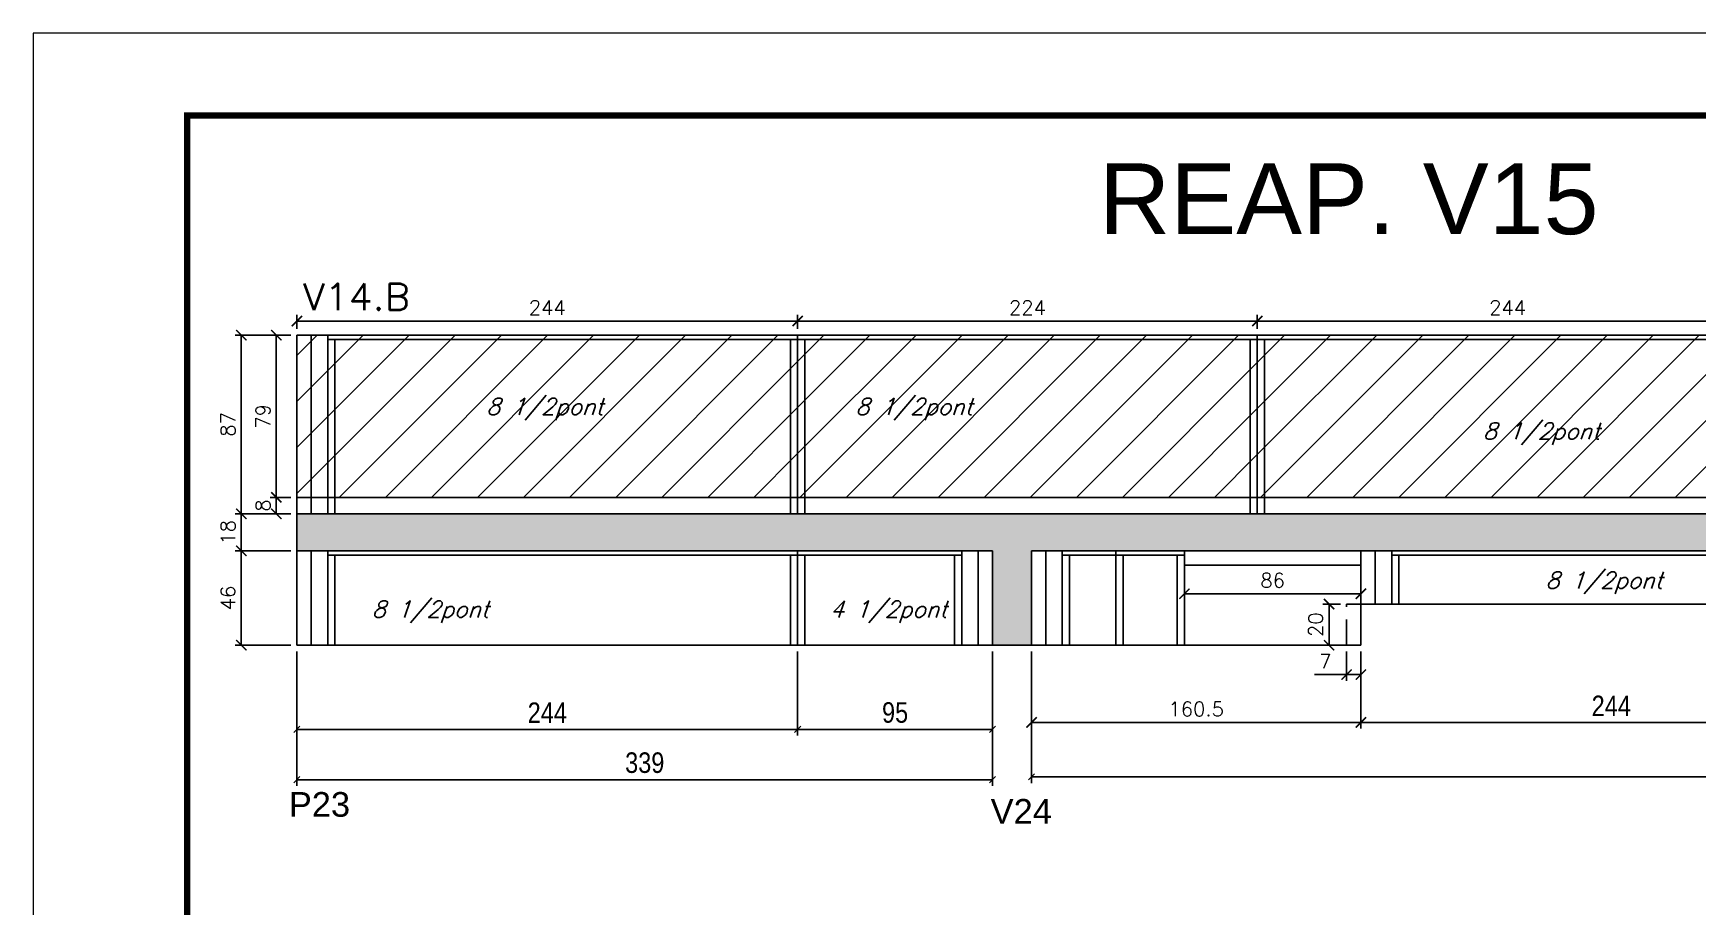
# Model space of a CAD drawing. Extents: x -10448 to -1189, y -11772 to 17235.
# Drawn here: x -10448 to -9637, y 9527 to 9953 of the extents above; entities that cross this region are included whole.
import ezdxf

# ---------------------------------------------------------------- set-up
doc = ezdxf.new("R2010")
doc.units = 0
doc.linetypes.add('DASHED', pattern=[0.75, 0.5, -0.25])
doc.linetypes.add('HIDDEN', pattern=[0.375, 0.25, -0.125])
for name, color, linetype in [('5', 5, 'Continuous'), ('COTA', 241, 'Continuous'), ('Painéis', 200, 'Continuous'), ('PONTALETE', 7, 'Continuous'), ('Reaproveitamento', 251, 'Continuous'), ('SARR_2.2x7', 40, 'Continuous'), ('SARR_3.5x7', 81, 'Continuous'), ('texto', 7, 'Continuous')]:
    doc.layers.add(name, color=color, linetype=linetype)
for name, color, linetype, lineweight in [('Folhas', 255, 'Continuous', 9), ('SARRAFO DE PRESSAO', 251, 'DASHED', 9), ('Texto Seção', 7, 'Continuous', 15)]:
    doc.layers.add(name, color=color, linetype=linetype, lineweight=lineweight)
doc.styles.add('COTA TECNICA', font='techl___.ttf', dxfattribs={"height": 10})
doc.styles.add('REGUA-120', font='ROMANS.shx', dxfattribs={"height": 15})
doc.styles.add('Romans', font='romans.shx')
doc.styles.get("Standard").update_dxf_attribs({"font": 'arial.ttf'})
doc.dimstyles.new('Cota Paínel', dxfattribs={"dimtxt": 7, "dimasz": 5, "dimexe": 3, "dimexo": 3, "dimgap": 3, "dimtad": 1, "dimdec": 1, "dimzin": 12, "dimdsep": 46, "dimtxsty": 'Romans', "dimblk": 'ARCHTICK', "dimcen": 0, "dimclrd": 4, "dimclre": 4, "dimclrt": 1, "dimadec": 1, "dimazin": 3, "dimtfac": 1, "dimtdec": 1, "dimtmove": 0, "dimatfit": 3, "dimldrblk": 'OBLIQUE', "dimfxl": 1, "dimtolj": 1, "dimtzin": 12, "dimarcsym": 0})
doc.dimstyles.new('PAINEL', dxfattribs={"dimtxt": 10, "dimasz": 3, "dimexe": 3, "dimexo": 3, "dimgap": 3, "dimtad": 1, "dimdec": 1, "dimzin": 12, "dimdsep": 46, "dimtxsty": 'COTA TECNICA', "dimblk1": 'OBLIQUE', "dimblk2": 'OBLIQUE', "dimsah": 1, "dimcen": 0.9, "dimclrd": 4, "dimclre": 4, "dimclrt": 240, "dimadec": 1, "dimazin": 3, "dimtfac": 1, "dimtdec": 1, "dimtmove": 0, "dimatfit": 3, "dimfxl": 1, "dimtolj": 1, "dimtzin": 12, "dimarcsym": 0})

# ---------------------------------------------------------------- blocks, each defined once
blk = doc.blocks.new('9999999999')
at = {"layer": 'Folhas'}
blk.add_lwpolyline([(98138.98, 34190.21), (99623.98, 34190.21), (99623.98, 35240.21), (98138.98, 35240.21)], close=True, dxfattribs=at)
at = {"layer": 'Folhas', "color": 30, "const_width": 3}
blk.add_lwpolyline([(98213.98, 34230.21), (99583.98, 34230.21), (99583.98, 35200.21), (98213.98, 35200.21)], close=True, dxfattribs=at)
blk = doc.blocks.new('_Oblique')
at = {"color": 0, "linetype": 'ByBlock', "lineweight": -2}
blk.add_line((-0.5, -0.5), (0.5, 0.5), dxfattribs=at)
blk = doc.blocks.new('*D603')
at = {"layer": 'COTA', "color": 4, "linetype": 'ByBlock', "lineweight": -2, "transparency": 16777216}
for p, q in [((-10319.81, 9651.8), (-10319.81, 9610.84)), ((-10075.81, 9651.8), (-10075.81, 9610.84)), ((-10319.81, 9613.84), (-10075.81, 9613.84))]:
    blk.add_line(p, q, dxfattribs=at)
at = {"layer": 'Defpoints', "color": 0, "linetype": 'ByBlock', "transparency": 16777216}
for p in [(-10319.81, 9654.8), (-10075.81, 9654.8), (-10075.81, 9613.84)]:
    blk.add_point(p, dxfattribs=at)
at = {"layer": 'COTA', "color": 4, "linetype": 'ByBlock', "lineweight": -2, "transparency": 16777216, "xscale": 3, "yscale": 3, "zscale": 3, "rotation": 180}
blk.add_blockref('_Oblique', (-10319.81, 9613.84), dxfattribs=at)
at = {"layer": 'COTA', "color": 4, "linetype": 'ByBlock', "lineweight": -2, "transparency": 16777216, "xscale": 3, "yscale": 3, "zscale": 3}
blk.add_blockref('_Oblique', (-10075.81, 9613.84), dxfattribs=at)
at = {"layer": 'COTA', "color": 240, "linetype": 'ByBlock', "transparency": 16777216, "insert": (-10197.81, 9621.92), "char_height": 10, "attachment_point": 5, "style": 'COTA TECNICA'}
blk.add_mtext('\\A1;244', dxfattribs=at)
blk = doc.blocks.new('*D604')
at = {"layer": 'COTA', "color": 4, "linetype": 'ByBlock', "lineweight": -2, "transparency": 16777216}
for p, q in [((-10075.81, 9651.8), (-10075.81, 9610.84)), ((-9980.81, 9651.8), (-9980.81, 9610.84)), ((-10075.81, 9613.84), (-9980.81, 9613.84))]:
    blk.add_line(p, q, dxfattribs=at)
at = {"layer": 'Defpoints', "color": 0, "linetype": 'ByBlock', "transparency": 16777216}
for p in [(-10075.81, 9654.8), (-9980.81, 9654.8), (-9980.81, 9613.84)]:
    blk.add_point(p, dxfattribs=at)
at = {"layer": 'COTA', "color": 4, "linetype": 'ByBlock', "lineweight": -2, "transparency": 16777216, "xscale": 3, "yscale": 3, "zscale": 3, "rotation": 180}
blk.add_blockref('_Oblique', (-10075.81, 9613.84), dxfattribs=at)
at = {"layer": 'COTA', "color": 4, "linetype": 'ByBlock', "lineweight": -2, "transparency": 16777216, "xscale": 3, "yscale": 3, "zscale": 3}
blk.add_blockref('_Oblique', (-9980.81, 9613.84), dxfattribs=at)
at = {"layer": 'COTA', "color": 240, "linetype": 'ByBlock', "transparency": 16777216, "insert": (-10028.31, 9621.98), "char_height": 10, "attachment_point": 5, "style": 'COTA TECNICA'}
blk.add_mtext('\\A1;95', dxfattribs=at)
blk = doc.blocks.new('*D605')
at = {"layer": 'COTA', "color": 4, "linetype": 'ByBlock', "lineweight": -2, "transparency": 16777216}
for p, q in [((-10319.81, 9651.8), (-10319.81, 9586.3)), ((-9980.81, 9651.8), (-9980.81, 9586.3)), ((-10319.81, 9589.3), (-9980.81, 9589.3))]:
    blk.add_line(p, q, dxfattribs=at)
at = {"layer": 'Defpoints', "color": 0, "linetype": 'ByBlock', "transparency": 16777216}
for p in [(-10319.81, 9654.8), (-9980.81, 9654.8), (-9980.81, 9589.3)]:
    blk.add_point(p, dxfattribs=at)
at = {"layer": 'COTA', "color": 4, "linetype": 'ByBlock', "lineweight": -2, "transparency": 16777216, "xscale": 3, "yscale": 3, "zscale": 3, "rotation": 180}
blk.add_blockref('_Oblique', (-10319.81, 9589.3), dxfattribs=at)
at = {"layer": 'COTA', "color": 4, "linetype": 'ByBlock', "lineweight": -2, "transparency": 16777216, "xscale": 3, "yscale": 3, "zscale": 3}
blk.add_blockref('_Oblique', (-9980.81, 9589.3), dxfattribs=at)
at = {"layer": 'COTA', "color": 240, "linetype": 'ByBlock', "transparency": 16777216, "insert": (-10150.31, 9597.55), "char_height": 10, "attachment_point": 5, "style": 'COTA TECNICA'}
blk.add_mtext('\\A1;339', dxfattribs=at)
blk = doc.blocks.new('_ArchTick')
at = {"color": 0, "linetype": 'ByBlock', "const_width": 0.15}
blk.add_lwpolyline([(-0.5, -0.5), (0.5, 0.5)], dxfattribs=at)
blk = doc.blocks.new('*D606')
at = {"layer": 'COTA', "color": 4, "lineweight": -2, "transparency": 16777216}
for p, q in [((-10319.81, 9808.8), (-10319.81, 9815.68)), ((-10075.81, 9808.8), (-10075.81, 9815.68)), ((-10319.81, 9812.68), (-10075.81, 9812.68))]:
    blk.add_line(p, q, dxfattribs=at)
at = {"layer": 'Defpoints', "color": 0, "transparency": 16777216}
for p in [(-10075.81, 9812.68), (-10319.81, 9805.8), (-10075.81, 9805.8)]:
    blk.add_point(p, dxfattribs=at)
at = {"layer": 'COTA', "color": 4, "lineweight": -2, "transparency": 16777216, "xscale": 5, "yscale": 5, "zscale": 5, "rotation": 180}
blk.add_blockref('_ArchTick', (-10319.81, 9812.68), dxfattribs=at)
at = {"layer": 'COTA', "color": 4, "lineweight": -2, "transparency": 16777216, "xscale": 5, "yscale": 5, "zscale": 5}
blk.add_blockref('_ArchTick', (-10075.81, 9812.68), dxfattribs=at)
at = {"layer": 'COTA', "color": 1, "transparency": 16777216, "insert": (-10197.81, 9819.18), "char_height": 7, "attachment_point": 5, "style": 'Romans'}
blk.add_mtext('\\A1;244', dxfattribs=at)
blk = doc.blocks.new('*D607')
at = {"layer": 'COTA', "color": 4, "lineweight": -2, "transparency": 16777216}
for p, q in [((-10075.81, 9808.8), (-10075.81, 9815.68)), ((-9851.81, 9808.8), (-9851.81, 9815.68)), ((-10075.81, 9812.68), (-9851.81, 9812.68))]:
    blk.add_line(p, q, dxfattribs=at)
at = {"layer": 'Defpoints', "color": 0, "transparency": 16777216}
for p in [(-9851.81, 9812.68), (-10075.81, 9805.8), (-9851.81, 9805.8)]:
    blk.add_point(p, dxfattribs=at)
at = {"layer": 'COTA', "color": 4, "lineweight": -2, "transparency": 16777216, "xscale": 5, "yscale": 5, "zscale": 5, "rotation": 180}
blk.add_blockref('_ArchTick', (-10075.81, 9812.68), dxfattribs=at)
at = {"layer": 'COTA', "color": 4, "lineweight": -2, "transparency": 16777216, "xscale": 5, "yscale": 5, "zscale": 5}
blk.add_blockref('_ArchTick', (-9851.81, 9812.68), dxfattribs=at)
at = {"layer": 'COTA', "color": 1, "transparency": 16777216, "insert": (-9963.81, 9819.18), "char_height": 7, "attachment_point": 5, "style": 'Romans'}
blk.add_mtext('\\A1;224', dxfattribs=at)
blk = doc.blocks.new('*D612')
at = {"layer": 'COTA', "color": 4, "linetype": 'ByBlock', "lineweight": -2, "transparency": 16777216}
for p, q in [((-9557.31, 9671.8), (-9557.31, 9614.2)), ((-9801.31, 9651.8), (-9801.31, 9614.2)), ((-9801.31, 9617.2), (-9557.31, 9617.2))]:
    blk.add_line(p, q, dxfattribs=at)
at = {"layer": 'Defpoints', "color": 0, "linetype": 'ByBlock', "transparency": 16777216}
for p in [(-9557.31, 9674.8), (-9801.31, 9654.8), (-9557.31, 9617.2)]:
    blk.add_point(p, dxfattribs=at)
at = {"layer": 'COTA', "color": 4, "linetype": 'ByBlock', "lineweight": -2, "transparency": 16777216, "xscale": 3, "yscale": 3, "zscale": 3, "rotation": 180}
blk.add_blockref('_Oblique', (-9801.31, 9617.2), dxfattribs=at)
at = {"layer": 'COTA', "color": 4, "linetype": 'ByBlock', "lineweight": -2, "transparency": 16777216, "xscale": 3, "yscale": 3, "zscale": 3}
blk.add_blockref('_Oblique', (-9557.31, 9617.2), dxfattribs=at)
at = {"layer": 'COTA', "color": 240, "linetype": 'ByBlock', "transparency": 16777216, "insert": (-9679.31, 9625.27), "char_height": 10, "attachment_point": 5, "style": 'COTA TECNICA'}
blk.add_mtext('\\A1;244', dxfattribs=at)
blk = doc.blocks.new('*D608')
at = {"layer": 'COTA', "color": 4, "linetype": 'ByBlock', "lineweight": -2, "transparency": 16777216}
for p, q in [((-9069.31, 9671.8), (-9069.31, 9587.7)), ((-9961.81, 9651.8), (-9961.81, 9587.7)), ((-9961.81, 9590.7), (-9069.31, 9590.7))]:
    blk.add_line(p, q, dxfattribs=at)
at = {"layer": 'Defpoints', "color": 0, "linetype": 'ByBlock', "transparency": 16777216}
for p in [(-9069.31, 9674.8), (-9961.81, 9654.8), (-9069.31, 9590.7)]:
    blk.add_point(p, dxfattribs=at)
at = {"layer": 'COTA', "color": 4, "linetype": 'ByBlock', "lineweight": -2, "transparency": 16777216, "xscale": 3, "yscale": 3, "zscale": 3, "rotation": 180}
blk.add_blockref('_Oblique', (-9961.81, 9590.7), dxfattribs=at)
at = {"layer": 'COTA', "color": 4, "linetype": 'ByBlock', "lineweight": -2, "transparency": 16777216, "xscale": 3, "yscale": 3, "zscale": 3}
blk.add_blockref('_Oblique', (-9069.31, 9590.7), dxfattribs=at)
at = {"layer": 'COTA', "color": 240, "linetype": 'ByBlock', "transparency": 16777216, "insert": (-9515.56, 9598.84), "char_height": 10, "attachment_point": 5, "style": 'COTA TECNICA'}
blk.add_mtext('\\A1;892.5', dxfattribs=at)
blk = doc.blocks.new('*D624')
at = {"layer": 'COTA', "color": 4, "lineweight": -2, "transparency": 16777216}
for p, q in [((-9961.81, 9651.8), (-9961.81, 9614.2)), ((-9801.31, 9651.8), (-9801.31, 9614.2)), ((-9961.81, 9617.2), (-9801.31, 9617.2))]:
    blk.add_line(p, q, dxfattribs=at)
at = {"layer": 'Defpoints', "color": 0, "transparency": 16777216}
for p in [(-9961.81, 9654.8), (-9801.31, 9654.8), (-9801.31, 9617.2)]:
    blk.add_point(p, dxfattribs=at)
at = {"layer": 'COTA', "color": 4, "lineweight": -2, "transparency": 16777216, "xscale": 5, "yscale": 5, "zscale": 5, "rotation": 180}
blk.add_blockref('_ArchTick', (-9961.81, 9617.2), dxfattribs=at)
at = {"layer": 'COTA', "color": 4, "lineweight": -2, "transparency": 16777216, "xscale": 5, "yscale": 5, "zscale": 5}
blk.add_blockref('_ArchTick', (-9801.31, 9617.2), dxfattribs=at)
at = {"layer": 'COTA', "color": 1, "transparency": 16777216, "insert": (-9881.56, 9623.7), "char_height": 7, "attachment_point": 5, "style": 'Romans'}
blk.add_mtext('\\A1;160.5', dxfattribs=at)
blk = doc.blocks.new('*D661')
at = {"layer": 'COTA', "color": 4, "lineweight": -2, "transparency": 16777216}
for p, q in [((-10322.81, 9805.8), (-10349.9, 9805.8)), ((-10346.9, 9718.8), (-10346.9, 9805.8)), ((-10322.81, 9718.8), (-10349.9, 9718.8))]:
    blk.add_line(p, q, dxfattribs=at)
at = {"layer": 'Defpoints', "color": 0, "transparency": 16777216}
for p in [(-10346.9, 9805.8), (-10319.81, 9805.8), (-10319.81, 9718.8)]:
    blk.add_point(p, dxfattribs=at)
at = {"layer": 'COTA', "color": 4, "lineweight": -2, "transparency": 16777216, "xscale": 5, "yscale": 5, "zscale": 5}
for p, rotation in [((-10346.9, 9805.8), 90), ((-10346.9, 9718.8), 270)]:
    blk.add_blockref('_ArchTick', p, dxfattribs=dict(at, rotation=rotation))
at = {"layer": 'COTA', "color": 1, "transparency": 16777216, "insert": (-10353.4, 9762.3), "char_height": 7, "attachment_point": 5, "rotation": 90, "style": 'Romans'}
blk.add_mtext('\\A1;87', dxfattribs=at)
blk = doc.blocks.new('*D662')
at = {"layer": 'COTA', "color": 4, "lineweight": -2, "transparency": 16777216}
for p, q in [((-10322.81, 9718.8), (-10349.9, 9718.8)), ((-10346.9, 9700.8), (-10346.9, 9718.8)), ((-10322.81, 9700.8), (-10349.9, 9700.8))]:
    blk.add_line(p, q, dxfattribs=at)
at = {"layer": 'Defpoints', "color": 0, "transparency": 16777216}
for p in [(-10346.9, 9718.8), (-10319.81, 9718.8), (-10319.81, 9700.8)]:
    blk.add_point(p, dxfattribs=at)
at = {"layer": 'COTA', "color": 4, "lineweight": -2, "transparency": 16777216, "xscale": 5, "yscale": 5, "zscale": 5}
for p, rotation in [((-10346.9, 9718.8), 90), ((-10346.9, 9700.8), 270)]:
    blk.add_blockref('_ArchTick', p, dxfattribs=dict(at, rotation=rotation))
at = {"layer": 'COTA', "color": 1, "transparency": 16777216, "insert": (-10353.4, 9709.8), "char_height": 7, "attachment_point": 5, "rotation": 90, "style": 'Romans'}
blk.add_mtext('\\A1;18', dxfattribs=at)
blk = doc.blocks.new('*D663')
at = {"layer": 'COTA', "color": 4, "lineweight": -2, "transparency": 16777216}
for p, q in [((-10322.81, 9700.8), (-10349.9, 9700.8)), ((-10346.9, 9700.8), (-10346.9, 9654.8)), ((-10322.81, 9654.8), (-10349.9, 9654.8))]:
    blk.add_line(p, q, dxfattribs=at)
at = {"layer": 'Defpoints', "color": 0, "transparency": 16777216}
for p in [(-10319.81, 9700.8), (-10346.9, 9654.8), (-10319.81, 9654.8)]:
    blk.add_point(p, dxfattribs=at)
at = {"layer": 'COTA', "color": 4, "lineweight": -2, "transparency": 16777216, "xscale": 5, "yscale": 5, "zscale": 5}
for p, rotation in [((-10346.9, 9700.8), 90), ((-10346.9, 9654.8), 270)]:
    blk.add_blockref('_ArchTick', p, dxfattribs=dict(at, rotation=rotation))
at = {"layer": 'COTA', "color": 1, "transparency": 16777216, "insert": (-10353.4, 9677.8), "char_height": 7, "attachment_point": 5, "rotation": 90, "style": 'Romans'}
blk.add_mtext('\\A1;46', dxfattribs=at)
blk = doc.blocks.new('*D664')
at = {"layer": 'COTA', "color": 4, "lineweight": -2, "transparency": 16777216}
for p, q in [((-9808.31, 9651.8), (-9808.31, 9637.52)), ((-9801.31, 9651.8), (-9801.31, 9637.52)), ((-9808.31, 9640.52), (-9823.98, 9640.52)), ((-9801.31, 9640.52), (-9808.31, 9640.52))]:
    blk.add_line(p, q, dxfattribs=at)
at = {"layer": 'Defpoints', "color": 0, "transparency": 16777216}
for p in [(-9808.31, 9654.8), (-9801.31, 9654.8), (-9808.31, 9640.52)]:
    blk.add_point(p, dxfattribs=at)
at = {"layer": 'COTA', "color": 4, "lineweight": -2, "transparency": 16777216, "xscale": 5, "yscale": 5, "zscale": 5, "rotation": 180}
blk.add_blockref('_ArchTick', (-9808.31, 9640.52), dxfattribs=at)
at = {"layer": 'COTA', "color": 4, "lineweight": -2, "transparency": 16777216, "xscale": 5, "yscale": 5, "zscale": 5}
blk.add_blockref('_ArchTick', (-9801.31, 9640.52), dxfattribs=at)
at = {"layer": 'COTA', "color": 1, "transparency": 16777216, "insert": (-9818.64, 9647.02), "char_height": 7, "attachment_point": 5, "style": 'Romans'}
blk.add_mtext('\\A1;7', dxfattribs=at)
blk = doc.blocks.new('*D665')
at = {"layer": 'COTA', "color": 4, "lineweight": -2, "transparency": 16777216}
for p, q in [((-9851.81, 9808.8), (-9851.81, 9815.68)), ((-9607.81, 9808.8), (-9607.81, 9815.68)), ((-9851.81, 9812.68), (-9607.81, 9812.68))]:
    blk.add_line(p, q, dxfattribs=at)
at = {"layer": 'Defpoints', "color": 0, "transparency": 16777216}
for p in [(-9607.81, 9812.68), (-9851.81, 9805.8), (-9607.81, 9805.8)]:
    blk.add_point(p, dxfattribs=at)
at = {"layer": 'COTA', "color": 4, "lineweight": -2, "transparency": 16777216, "xscale": 5, "yscale": 5, "zscale": 5, "rotation": 180}
blk.add_blockref('_ArchTick', (-9851.81, 9812.68), dxfattribs=at)
at = {"layer": 'COTA', "color": 4, "lineweight": -2, "transparency": 16777216, "xscale": 5, "yscale": 5, "zscale": 5}
blk.add_blockref('_ArchTick', (-9607.81, 9812.68), dxfattribs=at)
at = {"layer": 'COTA', "color": 1, "transparency": 16777216, "insert": (-9729.81, 9819.18), "char_height": 7, "attachment_point": 5, "style": 'Romans'}
blk.add_mtext('\\A1;244', dxfattribs=at)
blk = doc.blocks.new('*D669')
at = {"layer": 'COTA', "color": 4, "lineweight": -2, "transparency": 16777216}
for p, q in [((-9811.31, 9674.8), (-9819.81, 9674.8)), ((-9816.81, 9674.8), (-9816.81, 9654.8)), ((-9811.31, 9654.8), (-9819.81, 9654.8))]:
    blk.add_line(p, q, dxfattribs=at)
at = {"layer": 'Defpoints', "color": 0, "transparency": 16777216}
for p in [(-9808.31, 9674.8), (-9816.81, 9654.8), (-9808.31, 9654.8)]:
    blk.add_point(p, dxfattribs=at)
at = {"layer": 'COTA', "color": 4, "lineweight": -2, "transparency": 16777216, "xscale": 5, "yscale": 5, "zscale": 5}
for p, rotation in [((-9816.81, 9674.8), 90), ((-9816.81, 9654.8), 270)]:
    blk.add_blockref('_ArchTick', p, dxfattribs=dict(at, rotation=rotation))
at = {"layer": 'COTA', "color": 1, "transparency": 16777216, "insert": (-9823.31, 9664.8), "char_height": 7, "attachment_point": 5, "rotation": 90, "style": 'Romans'}
blk.add_mtext('\\A1;20', dxfattribs=at)
blk = doc.blocks.new('*D1204')
at = {"layer": 'COTA', "color": 4, "lineweight": -2, "transparency": 16777216}
for p, q in [((-10322.81, 9805.8), (-10332.85, 9805.8)), ((-10329.85, 9805.8), (-10329.85, 9726.8)), ((-10322.81, 9726.8), (-10332.85, 9726.8))]:
    blk.add_line(p, q, dxfattribs=at)
at = {"layer": 'Defpoints', "color": 0, "transparency": 16777216}
for p in [(-10319.81, 9805.8), (-10329.85, 9726.8), (-10319.81, 9726.8)]:
    blk.add_point(p, dxfattribs=at)
at = {"layer": 'COTA', "color": 4, "lineweight": -2, "transparency": 16777216, "xscale": 5, "yscale": 5, "zscale": 5}
for p, rotation in [((-10329.85, 9805.8), 90), ((-10329.85, 9726.8), 270)]:
    blk.add_blockref('_ArchTick', p, dxfattribs=dict(at, rotation=rotation))
at = {"layer": 'COTA', "color": 1, "transparency": 16777216, "insert": (-10336.35, 9766.3), "char_height": 7, "attachment_point": 5, "rotation": 90, "style": 'Romans'}
blk.add_mtext('\\A1;79', dxfattribs=at)
blk = doc.blocks.new('*D1205')
at = {"layer": 'COTA', "color": 4, "lineweight": -2, "transparency": 16777216}
for p, q in [((-10322.81, 9726.8), (-10332.85, 9726.8)), ((-10329.85, 9726.8), (-10329.85, 9718.8)), ((-10322.81, 9718.8), (-10332.85, 9718.8))]:
    blk.add_line(p, q, dxfattribs=at)
at = {"layer": 'Defpoints', "color": 0, "transparency": 16777216}
for p in [(-10319.81, 9726.8), (-10329.85, 9718.8), (-10319.81, 9718.8)]:
    blk.add_point(p, dxfattribs=at)
at = {"layer": 'COTA', "color": 4, "lineweight": -2, "transparency": 16777216, "xscale": 5, "yscale": 5, "zscale": 5}
for p, rotation in [((-10329.85, 9726.8), 90), ((-10329.85, 9718.8), 270)]:
    blk.add_blockref('_ArchTick', p, dxfattribs=dict(at, rotation=rotation))
at = {"layer": 'COTA', "color": 1, "transparency": 16777216, "insert": (-10336.35, 9722.8), "char_height": 7, "attachment_point": 5, "rotation": 90, "style": 'Romans'}
blk.add_mtext('\\A1;8', dxfattribs=at)
blk = doc.blocks.new('*D1246')
at = {"layer": 'COTA', "color": 4, "lineweight": -2, "transparency": 16777216}
for p, q in [((-9887.31, 9690.8), (-9887.31, 9676.86)), ((-9801.31, 9690.8), (-9801.31, 9676.86)), ((-9887.31, 9679.86), (-9801.31, 9679.86))]:
    blk.add_line(p, q, dxfattribs=at)
at = {"layer": 'Defpoints', "color": 0, "transparency": 16777216}
for p in [(-9887.31, 9693.8), (-9801.31, 9693.8), (-9801.31, 9679.86)]:
    blk.add_point(p, dxfattribs=at)
at = {"layer": 'COTA', "color": 4, "lineweight": -2, "transparency": 16777216, "xscale": 5, "yscale": 5, "zscale": 5, "rotation": 180}
blk.add_blockref('_ArchTick', (-9887.31, 9679.86), dxfattribs=at)
at = {"layer": 'COTA', "color": 4, "lineweight": -2, "transparency": 16777216, "xscale": 5, "yscale": 5, "zscale": 5}
blk.add_blockref('_ArchTick', (-9801.31, 9679.86), dxfattribs=at)
at = {"layer": 'COTA', "color": 1, "transparency": 16777216, "insert": (-9844.31, 9686.36), "char_height": 7, "attachment_point": 5, "style": 'Romans'}
blk.add_mtext('\\A1;86', dxfattribs=at)

msp = doc.modelspace()

# ---------------------------------------------------------------- hatches: boundary and pattern name
at = {"layer": 'COTA', "linetype": 'ByBlock'}
h = msp.add_hatch(dxfattribs=at)
h.set_pattern_fill('AR-CONC', color=256, scale=0.03)
h.paths.add_polyline_path([(-10319.81, 9718.8), (-10319.81, 9700.8), (-9980.81, 9700.8), (-9980.81, 9654.8), (-9961.81, 9654.8), (-9961.81, 9700.8), (-9801.31, 9700.8), (-9069.31, 9700.8), (-9069.31, 9718.8), (-9086.31, 9718.8), (-9851.81, 9718.8)])
at = {"layer": 'Reaproveitamento'}
h = msp.add_hatch(dxfattribs=at)
h.set_pattern_fill('ANSI31', color=256, scale=5)
h.paths.add_polyline_path([(-10319.81, 9805.8), (-10319.81, 9726.8), (-10075.81, 9726.8), (-10075.81, 9805.8)])
h = msp.add_hatch(dxfattribs=at)
h.set_pattern_fill('ANSI31', color=256, scale=5)
h.paths.add_polyline_path([(-9851.81, 9726.8), (-9851.81, 9805.8), (-10075.81, 9805.8), (-10075.81, 9726.8)])
h = msp.add_hatch(dxfattribs=at)
h.set_pattern_fill('ANSI31', color=256, scale=5)
h.paths.add_polyline_path([(-9851.81, 9726.8), (-9607.81, 9726.8), (-9607.81, 9805.8), (-9851.81, 9805.8)])

# ---------------------------------------------------------------- linework, layer by layer
at = {"layer": 'COTA', "linetype": 'ByBlock'}
for p, q in [((-10319.81, 9700.8), (-10319.81, 9718.8)), ((-9980.81, 9654.8), (-9961.81, 9654.8))]:
    msp.add_line(p, q, dxfattribs=at)
at = {"layer": 'Painéis', "linetype": 'ByBlock'}
for p, q in [((-10319.81, 9805.8), (-9851.81, 9805.8)), ((-10319.81, 9718.8), (-10319.81, 9805.8)), ((-10075.81, 9718.8), (-10075.81, 9805.8)), ((-9851.81, 9718.8), (-9851.81, 9805.8)), ((-9851.81, 9805.8), (-9086.31, 9805.8)), ((-9851.81, 9718.8), (-9851.81, 9805.8)), ((-10319.81, 9726.8), (-9139.81, 9726.8)), ((-10319.81, 9718.8), (-9851.81, 9718.8)), ((-9851.81, 9718.8), (-9086.31, 9718.8)), ((-10319.81, 9700.8), (-9980.81, 9700.8)), ((-10319.81, 9654.8), (-10319.81, 9700.8)), ((-10075.81, 9654.8), (-10075.81, 9700.8)), ((-9980.81, 9654.8), (-9980.81, 9700.8)), ((-9961.81, 9700.8), (-9801.31, 9700.8)), ((-9961.81, 9654.8), (-9961.81, 9700.8)), ((-9801.31, 9674.8), (-9801.31, 9700.8)), ((-9801.31, 9700.8), (-9069.31, 9700.8)), ((-9801.31, 9654.8), (-9801.31, 9700.8)), ((-9801.31, 9674.8), (-9069.31, 9674.8)), ((-10319.81, 9654.8), (-9980.81, 9654.8)), ((-9961.81, 9654.8), (-9801.31, 9654.8))]:
    msp.add_line(p, q, dxfattribs=at)
at = {"layer": 'SARR_2.2x7', "linetype": 'Continuous'}
for p, q in [((-10312.81, 9718.8), (-10312.81, 9805.8)), ((-10304.81, 9803.6), (-10075.81, 9803.6)), ((-10075.81, 9803.6), (-9851.81, 9803.6)), ((-9851.81, 9803.6), (-9607.81, 9803.6)), ((-10312.81, 9654.8), (-10312.81, 9700.8)), ((-10304.81, 9698.6), (-10075.81, 9698.6)), ((-10075.81, 9698.6), (-9995.81, 9698.6)), ((-9987.81, 9654.8), (-9987.81, 9700.8)), ((-9954.81, 9654.8), (-9954.81, 9700.8)), ((-9946.81, 9698.6), (-9887.31, 9698.6)), ((-9887.31, 9693.8), (-9801.31, 9693.8)), ((-9794.31, 9674.8), (-9794.31, 9700.8)), ((-9786.31, 9698.6), (-9557.31, 9698.6))]:
    msp.add_line(p, q, dxfattribs=at)
at = {"layer": 'SARR_2.2x7', "linetype": 'HIDDEN', "ltscale": 50}
for p in [(-9808.31, 9654.8), (-9801.31, 9674.8)]:
    msp.add_line(p, (-9808.31, 9674.8), dxfattribs=at)
at = {"layer": 'SARR_3.5x7'}
for p, q in [((-10304.81, 9805.8), (-10304.81, 9718.8)), ((-10301.31, 9803.6), (-10301.31, 9718.8)), ((-10079.31, 9803.6), (-10079.31, 9718.8)), ((-10075.81, 9803.6), (-10075.81, 9718.8)), ((-10072.31, 9803.6), (-10072.31, 9718.8)), ((-9855.31, 9803.6), (-9855.31, 9718.8)), ((-9851.81, 9805.8), (-9851.81, 9718.8)), ((-9851.81, 9805.8), (-9851.81, 9718.8)), ((-9848.31, 9803.6), (-9848.31, 9718.8)), ((-10304.81, 9718.8), (-10301.31, 9718.8)), ((-10079.31, 9718.8), (-10075.81, 9718.8)), ((-10075.81, 9718.8), (-10072.31, 9718.8)), ((-9855.31, 9718.8), (-9851.81, 9718.8)), ((-9851.81, 9718.8), (-9848.31, 9718.8)), ((-10304.81, 9700.8), (-10304.81, 9654.8)), ((-10301.31, 9698.6), (-10301.31, 9654.8)), ((-10079.31, 9698.6), (-10079.31, 9654.8)), ((-10075.81, 9698.6), (-10075.81, 9654.8)), ((-10072.31, 9698.6), (-10072.31, 9654.8)), ((-9999.31, 9698.6), (-9999.31, 9654.8)), ((-9995.81, 9700.8), (-9995.81, 9654.8)), ((-9946.81, 9700.8), (-9946.81, 9654.8)), ((-9943.31, 9698.6), (-9943.31, 9654.8)), ((-9920.72, 9700.8), (-9920.72, 9654.8)), ((-9917.22, 9698.6), (-9917.22, 9654.8)), ((-9890.81, 9698.6), (-9890.81, 9654.8)), ((-9887.31, 9700.8), (-9887.31, 9654.8)), ((-9801.31, 9700.8), (-9801.31, 9654.8)), ((-9786.31, 9700.8), (-9786.31, 9674.8)), ((-9782.81, 9698.6), (-9782.81, 9674.8)), ((-9786.31, 9674.8), (-9782.81, 9674.8)), ((-10304.81, 9654.8), (-10301.31, 9654.8)), ((-10079.31, 9654.8), (-10075.81, 9654.8)), ((-10075.81, 9654.8), (-10072.31, 9654.8)), ((-9999.31, 9654.8), (-9995.81, 9654.8)), ((-9946.81, 9654.8), (-9943.31, 9654.8)), ((-9804.81, 9654.8), (-9801.31, 9654.8))]:
    msp.add_line(p, q, dxfattribs=at)

# ---------------------------------------------------------------- block references
at = {"layer": 'SARRAFO DE PRESSAO', "color": 6, "linetype": 'ByBlock'}
msp.add_blockref('9999999999', (-108587.26, -25287.43), dxfattribs=at)

# ---------------------------------------------------------------- texts
at = {"layer": '5', "linetype": 'Continuous'}
for s, p in [('P23', (-10323.73, 9571.29)), ('V24', (-9981.73, 9567.91))]:
    msp.add_text(s, height=12, rotation=0.00004, dxfattribs=at).set_placement(p)
at = {"layer": 'PONTALETE', "linetype": 'Continuous'}
msp.add_text('REAP. V15', height=34.458, dxfattribs=at).set_placement((-9928.95, 9854.97))
at = {"layer": 'texto', "color": 2, "char_height": 8, "attachment_point": 5, "style": 'Romans'}
for s, insert in [('{\\Q19;\\C256;8 1/2pont}', (-10198.99, 9769.72)), ('{\\Q19;\\C256;8 1/2pont}', (-10019.08, 9769.72)), ('{\\Q19;\\C256;8 1/2pont}', (-9713.31, 9757.74)), ('{\\Q19;\\C256;8 1/2pont}', (-9682.81, 9685.13)), ('{\\Q19;\\C256;8 1/2pont}', (-10254.81, 9671.02)), ('{\\Q19;\\C256;4 1/2pont}', (-10031.48, 9671.02))]:
    msp.add_mtext(s, dxfattribs=dict(at, insert=insert))
at = {"layer": 'Texto Seção', "style": 'REGUA-120', "width": 1.05}
msp.add_text('V14.B', height=13, dxfattribs=at).set_placement((-10316.81, 9817.98))

# ---------------------------------------------------------------- dimensions: what is measured, and where the dimension line sits
at = {"layer": 'COTA'}
for base, p1, p2, picture, middle in [((-10075.81, 9812.68), (-10319.81, 9805.8), (-10075.81, 9805.8), '*D606', (-10197.81, 9819.18)), ((-9607.81, 9812.68), (-9851.81, 9805.8), (-9607.81, 9805.8), '*D665', (-9729.81, 9819.18)), ((-9801.31, 9679.86), (-9887.31, 9693.8), (-9801.31, 9693.8), '*D1246', (-9844.31, 9686.36)), ((-9801.31, 9617.2), (-9961.81, 9654.8), (-9801.31, 9654.8), '*D624', (-9881.56, 9623.7)), ((-9808.31, 9640.52), (-9801.31, 9654.8), (-9808.31, 9654.8), '*D664', (-9818.64, 9647.02))]:
    dim = msp.add_linear_dim(base=base, p1=p1, p2=p2, dimstyle='Cota Paínel', dxfattribs=at)
    dim.commit()
    dim.dimension.update_dxf_attribs({"geometry": picture, "text_midpoint": middle})
dim = msp.add_linear_dim(base=(-9851.81, 9812.68), p1=(-10075.81, 9805.8), p2=(-9851.81, 9805.8), dimstyle='Cota Paínel', override={"dimtmove": 1}, dxfattribs=at)
dim.commit()
dim.dimension.update_dxf_attribs({"geometry": '*D607', "text_midpoint": (-9963.81, 9819.18)})
for base, p1, p2, picture, middle in [((-10346.9, 9805.8), (-10319.81, 9718.8), (-10319.81, 9805.8), '*D661', (-10353.4, 9762.3)), ((-10329.85, 9726.8), (-10319.81, 9805.8), (-10319.81, 9726.8), '*D1204', (-10336.35, 9766.3)), ((-10346.9, 9718.8), (-10319.81, 9700.8), (-10319.81, 9718.8), '*D662', (-10353.4, 9709.8)), ((-10346.9, 9654.8), (-10319.81, 9700.8), (-10319.81, 9654.8), '*D663', (-10353.4, 9677.8)), ((-9816.81, 9654.8), (-9808.31, 9674.8), (-9808.31, 9654.8), '*D669', (-9823.31, 9664.8))]:
    dim = msp.add_linear_dim(base=base, p1=p1, p2=p2, angle=90, dimstyle='Cota Paínel', dxfattribs=at)
    dim.commit()
    dim.dimension.update_dxf_attribs({"geometry": picture, "text_midpoint": middle})
dim = msp.add_linear_dim(base=(-10329.85, 9718.8), p1=(-10319.81, 9726.8), p2=(-10319.81, 9718.8), angle=90, dimstyle='Cota Paínel', override={"dimtmove": 1}, dxfattribs=at)
dim.commit()
dim.dimension.update_dxf_attribs({"geometry": '*D1205', "text_midpoint": (-10329.85, 9722.8), "dimtype": 160})
at = {"layer": 'COTA', "linetype": 'ByBlock'}
for base, p1, p2, picture, middle in [((-9069.31, 9590.7), (-9961.81, 9654.8), (-9069.31, 9674.8), '*D608', (-9515.56, 9598.84)), ((-9557.31, 9617.2), (-9801.31, 9654.8), (-9557.31, 9674.8), '*D612', (-9679.31, 9625.27)), ((-10075.81, 9613.84), (-10319.81, 9654.8), (-10075.81, 9654.8), '*D603', (-10197.81, 9621.92)), ((-9980.81, 9589.3), (-10319.81, 9654.8), (-9980.81, 9654.8), '*D605', (-10150.31, 9597.55))]:
    dim = msp.add_linear_dim(base=base, p1=p1, p2=p2, dimstyle='PAINEL', dxfattribs=at)
    dim.commit()
    dim.dimension.update_dxf_attribs({"geometry": picture, "text_midpoint": middle})
dim = msp.add_linear_dim(base=(-9980.81, 9613.84), p1=(-10075.81, 9654.8), p2=(-9980.81, 9654.8), dimstyle='PAINEL', override={"dimtmove": 1}, dxfattribs=at)
dim.commit()
dim.dimension.update_dxf_attribs({"geometry": '*D604', "text_midpoint": (-10028.31, 9621.98)})

doc.saveas('drawing.dxf')
